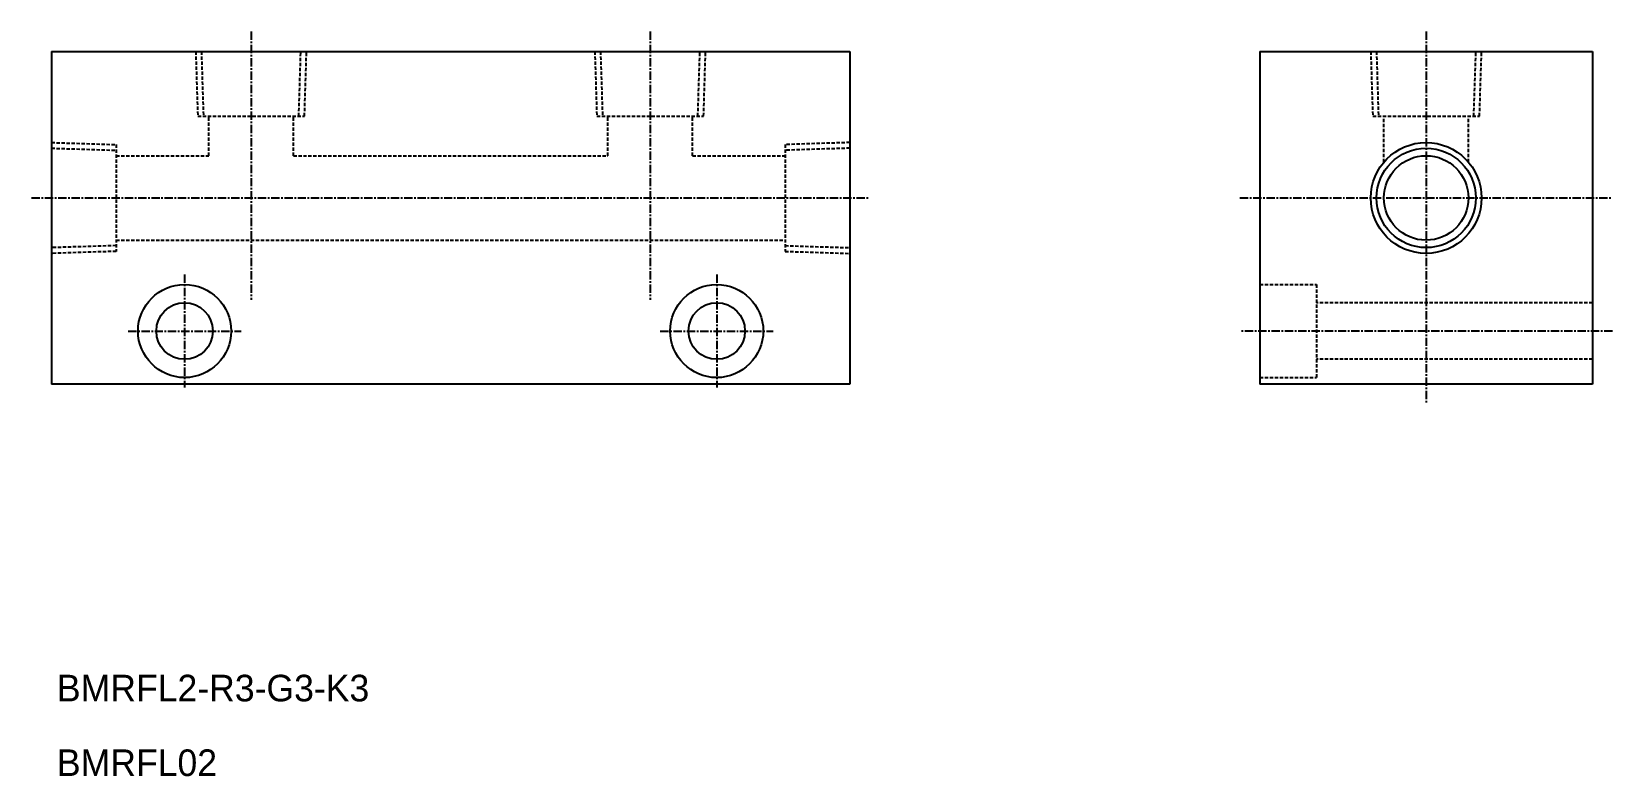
# Model space of a CAD drawing. Extents: x 243 to 481, y 258 to 370.
import ezdxf

# ---------------------------------------------------------------- set-up
doc = ezdxf.new("R2010")
doc.units = 0
doc.linetypes.add('CENTER', pattern=[2, 1.25, -0.25, 0.25, -0.25])
doc.linetypes.add('DASHED', pattern=[0.75, 0.5, -0.25])
doc.layers.get('0').update_dxf_attribs({"linetype": 'CONTINUOUS'})
doc.layers.add('CENTER', color=1, linetype='CENTER')

msp = doc.modelspace()

# ---------------------------------------------------------------- linework, layer by layer
at = {"color": 7, "linetype": 'CONTINUOUS'}
for p, q in [((246.32, 366.86), (366.32, 366.86)), ((246.32, 366.86), (246.32, 316.86)), ((366.32, 366.86), (366.32, 316.86)), ((427.98, 366.86), (477.98, 366.86)), ((427.98, 366.86), (427.98, 316.86)), ((477.98, 366.86), (477.98, 316.86)), ((366.32, 316.86), (246.32, 316.86)), ((477.98, 316.86), (427.98, 316.86))]:
    msp.add_line(p, q, dxfattribs=at)
at = {"color": 3, "linetype": 'DASHED'}
for p, q in [((267.99, 366.86), (268.29, 357.16)), ((268.84, 366.86), (269.15, 357.16)), ((283.49, 357.16), (283.79, 366.86)), ((284.35, 357.16), (284.65, 366.86)), ((327.99, 366.86), (328.29, 357.16)), ((328.84, 366.86), (329.15, 357.16)), ((343.49, 357.16), (343.79, 366.86)), ((344.35, 357.16), (344.65, 366.86)), ((444.65, 366.86), (444.95, 357.16)), ((445.51, 366.86), (445.81, 357.16)), ((460.15, 357.16), (460.46, 366.86)), ((461.01, 357.16), (461.31, 366.86)), ((268.29, 357.16), (284.35, 357.16)), ((269.97, 351.21), (269.97, 357.16)), ((282.67, 351.21), (282.67, 357.16)), ((328.29, 357.16), (344.35, 357.16)), ((329.97, 351.21), (329.97, 357.16)), ((342.67, 351.21), (342.67, 357.16)), ((444.95, 357.16), (461.01, 357.16)), ((446.63, 350.26), (446.63, 357.16)), ((459.33, 350.26), (459.33, 357.16)), ((246.32, 353.19), (256.02, 352.89)), ((246.32, 352.34), (256.02, 352.03)), ((256.02, 352.89), (256.02, 336.83)), ((366.32, 353.19), (356.62, 352.89)), ((356.62, 352.89), (356.62, 336.83)), ((366.32, 352.34), (356.62, 352.03)), ((256.02, 351.21), (269.97, 351.21)), ((282.67, 351.21), (329.97, 351.21)), ((342.67, 351.21), (356.62, 351.21)), ((256.02, 337.69), (246.32, 337.39)), ((256.02, 338.51), (356.62, 338.51)), ((356.62, 337.69), (366.32, 337.39)), ((256.02, 336.83), (246.32, 336.53)), ((356.62, 336.83), (366.32, 336.53)), ((427.98, 331.86), (436.48, 331.86)), ((436.48, 331.86), (436.48, 317.86)), ((477.98, 329.11), (436.48, 329.11)), ((477.98, 320.61), (436.48, 320.61)), ((427.98, 317.86), (436.48, 317.86))]:
    msp.add_line(p, q, dxfattribs=at)
at = {"color": 3, "linetype": 'CONTINUOUS'}
msp.add_circle((452.98, 344.86), 8.33, dxfattribs=at)
at = {"color": 7, "linetype": 'CONTINUOUS'}
for centre, radius in [((452.98, 344.86), 7.47), ((452.98, 344.86), 6.35), ((266.32, 324.86), 7), ((346.32, 324.86), 7), ((266.32, 324.86), 4.25), ((346.32, 324.86), 4.25)]:
    msp.add_circle(centre, radius, dxfattribs=at)
at = {"layer": 'CENTER'}
for p, q in [((276.32, 369.86), (276.32, 329.55)), ((336.32, 369.86), (336.32, 329.55)), ((452.98, 369.86), (452.98, 313.86)), ((243.32, 344.86), (369.32, 344.86)), ((424.98, 344.86), (480.98, 344.86)), ((266.32, 333.36), (266.32, 316.36)), ((346.32, 333.36), (346.32, 316.36)), ((257.82, 324.86), (274.82, 324.86)), ((337.82, 324.86), (354.82, 324.86)), ((480.98, 324.86), (424.98, 324.86))]:
    msp.add_line(p, q, dxfattribs=at)

# ---------------------------------------------------------------- texts
at = {"color": 7, "linetype": 'CONTINUOUS'}
for s, p in [('BMRFL2-R3-G3-K3', (247.12, 269.19)), ('BMRFL02', (247.12, 257.97))]:
    msp.add_text(s, height=4, dxfattribs=at).set_placement(p)

doc.saveas('drawing.dxf')
